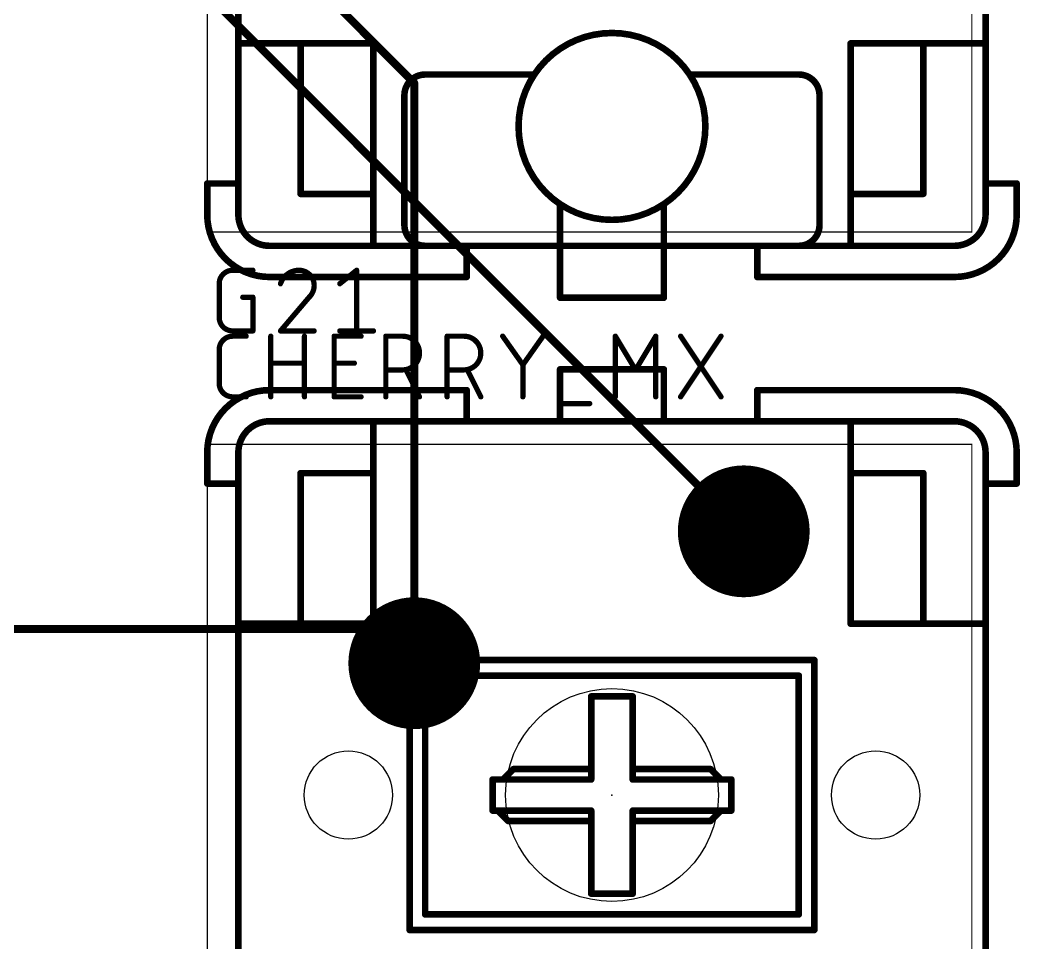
# Model space of a CAD drawing. Extents: x 8 to 150, y -13 to 106.
# Drawn here: x 68.6 to 87.87, y 8.58 to 26.36 of the extents above; entities that cross this region are included whole.
import ezdxf

# ---------------------------------------------------------------- set-up
doc = ezdxf.new("R2010")
doc.units = 0
for name, color, linetype in [('1', 22, 'CONTINUOUS'), ('16', 175, 'CONTINUOUS'), ('17', 82, 'CONTINUOUS'), ('20', 30, 'CONTINUOUS'), ('21', 253, 'CONTINUOUS'), ('23', 7, 'CONTINUOUS'), ('25', 253, 'CONTINUOUS'), ('49', 253, 'CONTINUOUS'), ('51', 253, 'CONTINUOUS')]:
    doc.layers.add(name, color=color, linetype=linetype)

# ---------------------------------------------------------------- blocks, each defined once
blk = doc.blocks.new('ROUNDP')
at = {"const_width": 0.5}
blk.add_lwpolyline([(0, -0.25, 1), (0, 0.25, 1), (0, -0.25)], format="xyb", dxfattribs=at)

msp = doc.modelspace()

# ---------------------------------------------------------------- linework, layer by layer
at = {"layer": '1', "const_width": 0.1524}
for points in [[(82.55, 16.51), (70.7136, 28.3464)], [(75.5904, 14.6304), (54.5592, 14.6304)], [(76.2, 14.0208), (75.5904, 14.6304)], [(76.2, 14.0208), (76.2, 13.97)]]:
    msp.add_lwpolyline(points, dxfattribs=at)
at = {"layer": '1', "const_width": 0.0762}
for points in [[(82.5231, 16.4831, 1), (82.5769, 16.5369)], [(75.6173, 14.6573, 1), (75.5635, 14.6035)], [(75.5904, 14.5923, 1), (75.5904, 14.6685)], [(76.2381, 14.0208, 1), (76.1619, 14.0208)], [(76.1731, 13.9939, 1), (76.2269, 14.0477)], [(76.1619, 13.97, 1), (76.2381, 13.97)]]:
    msp.add_lwpolyline(points, format="xyb", dxfattribs=at)
at = {"layer": '16', "const_width": 0.1524}
for points in [[(72.8472, 28.4988), (76.2, 25.146)], [(76.2, 25.146), (76.2, 13.97)]]:
    msp.add_lwpolyline(points, dxfattribs=at)
at = {"layer": '16', "const_width": 0.0762}
for points in [[(76.2381, 25.146, 1), (76.1619, 25.146)], [(76.1731, 25.1191, 1), (76.2269, 25.1729)], [(76.1619, 13.97, 1), (76.2381, 13.97)]]:
    msp.add_lwpolyline(points, format="xyb", dxfattribs=at)
at = {"layer": '20'}
for centre, radius in [((80.01, 11.43), 2.05), ((74.93, 11.43), 0.85), ((85.09, 11.43), 0.85)]:
    msp.add_circle(centre, radius, dxfattribs=at)
at = {"layer": '21', "const_width": 0.127}
for points in [[(72.81, 23.21), (72.81, 35.21)], [(87.21, 35.21), (87.21, 23.21)], [(72.21, 22.61), (72.21, 23.21)], [(72.81, 23.21), (72.21, 23.21)], [(72.81, 22.61), (72.81, 23.21)], [(87.21, 23.21), (87.21, 22.61)], [(87.21, 23.21), (87.81, 23.21)], [(87.81, 23.21), (87.81, 22.61)], [(77.21, 22.01), (73.41, 22.01)], [(79.01, 22.01), (77.21, 22.01)], [(77.21, 22.01), (77.21, 21.41)], [(81.01, 22.01), (79.01, 22.01)], [(79.01, 22.01), (79.01, 21.01)], [(82.81, 22.01), (81.01, 22.01)], [(81.01, 22.01), (81.01, 21.01)], [(86.61, 22.01), (82.81, 22.01)], [(82.81, 22.01), (82.81, 21.41)], [(77.21, 21.41), (73.41, 21.41)], [(86.61, 21.41), (82.81, 21.41)], [(81.01, 21.01), (79.01, 21.01)], [(79.01, 19.63), (79.01, 18.63)], [(81.01, 19.63), (79.01, 19.63)], [(81.01, 19.63), (81.01, 18.63)], [(73.41, 19.23), (77.21, 19.23)], [(77.21, 19.23), (77.21, 18.63)], [(82.81, 19.23), (86.61, 19.23)], [(82.81, 19.23), (82.81, 18.63)], [(73.41, 18.63), (77.21, 18.63)], [(77.21, 18.63), (79.01, 18.63)], [(79.01, 18.63), (81.01, 18.63)], [(81.01, 18.63), (82.81, 18.63)], [(82.81, 18.63), (86.61, 18.63)], [(72.21, 17.43), (72.21, 18.03)], [(72.81, 17.43), (72.81, 18.03)], [(87.21, 18.03), (87.21, 17.43)], [(87.81, 18.03), (87.81, 17.43)], [(72.81, 17.43), (72.21, 17.43)], [(72.81, 5.43), (72.81, 17.43)], [(87.21, 17.43), (87.21, 5.43)], [(87.21, 17.43), (87.81, 17.43)]]:
    msp.add_lwpolyline(points, dxfattribs=at)
at = {"layer": '21'}
for points, const_width in [([(72.2418, 23.21, 1), (72.1783, 23.21)], 0.0635), ([(72.21, 23.2417, 1), (72.21, 23.1783)], 0.0635), ([(72.8418, 23.21, 1), (72.7782, 23.21)], 0.0635), ([(72.7782, 23.21, 1), (72.8418, 23.21)], 0.0635), ([(72.81, 23.1783, 1), (72.81, 23.2417)], 0.0635), ([(87.2418, 23.21, 1), (87.1783, 23.21)], 0.0635), ([(87.21, 23.2417, 1), (87.21, 23.1783)], 0.0635), ([(87.1783, 23.21, 1), (87.2418, 23.21)], 0.0635), ([(87.8418, 23.21, 1), (87.7782, 23.21)], 0.0635), ([(87.81, 23.1783, 1), (87.81, 23.2417)], 0.0635), ([(72.21, 22.61, 0.4142), (73.41, 21.41)], 0.127), ([(72.2418, 22.61, 1), (72.1783, 22.61)], 0.0635), ([(72.1783, 22.61, 1), (72.2418, 22.61)], 0.0635), ([(72.8418, 22.61, 1), (72.7782, 22.61)], 0.0635), ([(72.7782, 22.61, 1), (72.8418, 22.61)], 0.0635), ([(72.81, 22.61, 0.4142), (73.41, 22.01)], 0.127), ([(86.61, 21.41, 0.4142), (87.81, 22.61)], 0.127), ([(86.61, 22.01, 0.4142), (87.21, 22.61)], 0.127), ([(87.2418, 22.61, 1), (87.1783, 22.61)], 0.0635), ([(87.1783, 22.61, 1), (87.2418, 22.61)], 0.0635), ([(87.8418, 22.61, 1), (87.7782, 22.61)], 0.0635), ([(87.7782, 22.61, 1), (87.8418, 22.61)], 0.0635), ([(73.41, 22.0418, 1), (73.41, 21.9783)], 0.0635), ([(73.41, 21.9783, 1), (73.41, 22.0418)], 0.0635), ([(77.21, 22.0418, 1), (77.21, 21.9783)], 0.0635), ([(77.2418, 22.01, 1), (77.1783, 22.01)], 0.0635), ([(77.21, 21.9783, 1), (77.21, 22.0418)], 0.0635), ([(79.01, 22.0418, 1), (79.01, 21.9783)], 0.0635), ([(79.0418, 22.01, 1), (78.9783, 22.01)], 0.0635), ([(79.01, 21.9783, 1), (79.01, 22.0418)], 0.0635), ([(81.01, 22.0418, 1), (81.01, 21.9783)], 0.0635), ([(81.0418, 22.01, 1), (80.9783, 22.01)], 0.0635), ([(81.01, 21.9783, 1), (81.01, 22.0418)], 0.0635), ([(82.8418, 22.01, 1), (82.7782, 22.01)], 0.0635), ([(82.81, 22.0418, 1), (82.81, 21.9783)], 0.0635), ([(82.81, 21.9783, 1), (82.81, 22.0418)], 0.0635), ([(86.61, 22.0418, 1), (86.61, 21.9783)], 0.0635), ([(86.61, 21.9783, 1), (86.61, 22.0418)], 0.0635), ([(73.41, 21.4417, 1), (73.41, 21.3783)], 0.0635), ([(73.41, 21.3783, 1), (73.41, 21.4417)], 0.0635), ([(77.1783, 21.41, 1), (77.2418, 21.41)], 0.0635), ([(77.21, 21.3783, 1), (77.21, 21.4417)], 0.0635), ([(82.7782, 21.41, 1), (82.8418, 21.41)], 0.0635), ([(82.81, 21.4417, 1), (82.81, 21.3783)], 0.0635), ([(86.61, 21.4417, 1), (86.61, 21.3783)], 0.0635), ([(86.61, 21.3783, 1), (86.61, 21.4417)], 0.0635), ([(79.01, 21.0418, 1), (79.01, 20.9783)], 0.0635), ([(78.9783, 21.01, 1), (79.0418, 21.01)], 0.0635), ([(80.9783, 21.01, 1), (81.0418, 21.01)], 0.0635), ([(81.01, 20.9783, 1), (81.01, 21.0418)], 0.0635), ([(79.01, 19.6618, 1), (79.01, 19.5983)], 0.0635), ([(79.0418, 19.63, 1), (78.9783, 19.63)], 0.0635), ([(81.0418, 19.63, 1), (80.9783, 19.63)], 0.0635), ([(81.01, 19.5983, 1), (81.01, 19.6618)], 0.0635), ([(73.41, 19.23, 0.4142), (72.21, 18.03)], 0.127), ([(73.41, 19.2617, 1), (73.41, 19.1983)], 0.0635), ([(73.41, 19.1983, 1), (73.41, 19.2617)], 0.0635), ([(77.2418, 19.23, 1), (77.1783, 19.23)], 0.0635), ([(77.21, 19.1983, 1), (77.21, 19.2617)], 0.0635), ([(82.8418, 19.23, 1), (82.7782, 19.23)], 0.0635), ([(82.81, 19.2617, 1), (82.81, 19.1983)], 0.0635), ([(87.81, 18.03, 0.4142), (86.61, 19.23)], 0.127), ([(86.61, 19.2617, 1), (86.61, 19.1983)], 0.0635), ([(86.61, 19.1983, 1), (86.61, 19.2617)], 0.0635), ([(73.41, 18.63, 0.4142), (72.81, 18.03)], 0.127), ([(73.41, 18.6618, 1), (73.41, 18.5983)], 0.0635), ([(73.41, 18.5983, 1), (73.41, 18.6618)], 0.0635), ([(77.21, 18.6618, 1), (77.21, 18.5983)], 0.0635), ([(77.1783, 18.63, 1), (77.2418, 18.63)], 0.0635), ([(77.21, 18.5983, 1), (77.21, 18.6618)], 0.0635), ([(79.01, 18.6618, 1), (79.01, 18.5983)], 0.0635), ([(78.9783, 18.63, 1), (79.0418, 18.63)], 0.0635), ([(79.01, 18.5983, 1), (79.01, 18.6618)], 0.0635), ([(81.01, 18.6618, 1), (81.01, 18.5983)], 0.0635), ([(80.9783, 18.63, 1), (81.0418, 18.63)], 0.0635), ([(81.01, 18.5983, 1), (81.01, 18.6618)], 0.0635), ([(82.7782, 18.63, 1), (82.8418, 18.63)], 0.0635), ([(82.81, 18.6618, 1), (82.81, 18.5983)], 0.0635), ([(82.81, 18.5983, 1), (82.81, 18.6618)], 0.0635), ([(87.21, 18.03, 0.4142), (86.61, 18.63)], 0.127), ([(86.61, 18.6618, 1), (86.61, 18.5983)], 0.0635), ([(86.61, 18.5983, 1), (86.61, 18.6618)], 0.0635), ([(72.2418, 18.03, 1), (72.1783, 18.03)], 0.0635), ([(72.1783, 18.03, 1), (72.2418, 18.03)], 0.0635), ([(72.8418, 18.03, 1), (72.7782, 18.03)], 0.0635), ([(72.7782, 18.03, 1), (72.8418, 18.03)], 0.0635), ([(87.2418, 18.03, 1), (87.1783, 18.03)], 0.0635), ([(87.1783, 18.03, 1), (87.2418, 18.03)], 0.0635), ([(87.8418, 18.03, 1), (87.7782, 18.03)], 0.0635), ([(87.7782, 18.03, 1), (87.8418, 18.03)], 0.0635), ([(72.21, 17.4617, 1), (72.21, 17.3983)], 0.0635), ([(72.1783, 17.43, 1), (72.2418, 17.43)], 0.0635), ([(72.8418, 17.43, 1), (72.7782, 17.43)], 0.0635), ([(72.7782, 17.43, 1), (72.8418, 17.43)], 0.0635), ([(72.81, 17.3983, 1), (72.81, 17.4617)], 0.0635), ([(87.2418, 17.43, 1), (87.1783, 17.43)], 0.0635), ([(87.21, 17.4617, 1), (87.21, 17.3983)], 0.0635), ([(87.1783, 17.43, 1), (87.2418, 17.43)], 0.0635), ([(87.7782, 17.43, 1), (87.8418, 17.43)], 0.0635), ([(87.81, 17.3983, 1), (87.81, 17.4617)], 0.0635)]:
    msp.add_lwpolyline(points, format="xyb", dxfattribs=dict(at, const_width=const_width))
at = {"layer": '23'}
msp.add_point((80.01, 11.43), dxfattribs=at)
at = {"layer": '25'}
for points, const_width in [([(72.7004, 21.5392, 0.4142), (72.4408, 21.2796)], 0.1016), ([(72.7004, 21.5646, 1), (72.7004, 21.5138)], 0.0508), ([(72.7004, 21.5138, 1), (72.7004, 21.5646)], 0.0508), ([(73.0899, 21.5138, 1), (73.0899, 21.5646)], 0.0508), ([(73.9789, 21.5392, 0.3252), (73.6219, 21.2796)], 0.1016), ([(74.271, 21.2471, 0.4142), (73.9789, 21.5392)], 0.1016), ([(73.9789, 21.5646, 1), (73.9789, 21.5138)], 0.0508), ([(73.9789, 21.5138, 1), (73.9789, 21.5646)], 0.0508), ([(75.1148, 21.5392, 1), (75.064, 21.5392)], 0.0508), ([(75.1053, 21.5194, 1), (75.0736, 21.559)], 0.0508), ([(72.4662, 21.2796, 1), (72.4154, 21.2796)], 0.0508), ([(72.4154, 21.2796, 1), (72.4662, 21.2796)], 0.0508), ([(73.5977, 21.2874, 1), (73.6461, 21.2717)], 0.0508), ([(74.1736, 21.0199, 0.2053), (74.271, 21.2471)], 0.1016), ([(74.2964, 21.2471, 1), (74.2456, 21.2471)], 0.0508), ([(74.2456, 21.2471, 1), (74.2964, 21.2471)], 0.0508), ([(74.749, 21.2994, 1), (74.7808, 21.2597)], 0.0508), ([(72.8952, 21.0453, 1), (72.8952, 20.9945)], 0.0508), ([(73.1153, 21.0199, 1), (73.0645, 21.0199)], 0.0508), ([(73.0899, 20.9945, 1), (73.0899, 21.0453)], 0.0508), ([(74.1561, 21.0383, 1), (74.1912, 21.0015)], 0.0508), ([(74.193, 21.0035, 1), (74.1543, 21.0364)], 0.0508), ([(72.4408, 20.6304, 0.4142), (72.7004, 20.3708)], 0.1016), ([(72.4662, 20.6304, 1), (72.4154, 20.6304)], 0.0508), ([(72.4154, 20.6304, 1), (72.4662, 20.6304)], 0.0508), ([(72.7004, 20.2692, 0.4142), (72.4408, 20.0096)], 0.1016), ([(72.7004, 20.3962, 1), (72.7004, 20.3454)], 0.0508), ([(72.7004, 20.2946, 1), (72.7004, 20.2438)], 0.0508), ([(72.7004, 20.3454, 1), (72.7004, 20.3962)], 0.0508), ([(72.7004, 20.2438, 1), (72.7004, 20.2946)], 0.0508), ([(72.9601, 20.2438, 1), (72.9601, 20.2946)], 0.0508), ([(73.0645, 20.3708, 1), (73.1153, 20.3708)], 0.0508), ([(73.0899, 20.3454, 1), (73.0899, 20.3962)], 0.0508), ([(73.4601, 20.2692, 1), (73.4093, 20.2692)], 0.0508), ([(73.6025, 20.3873, 1), (73.6413, 20.3543)], 0.0508), ([(73.6219, 20.3962, 1), (73.6219, 20.3454)], 0.0508), ([(74.1092, 20.2692, 1), (74.0584, 20.2692)], 0.0508), ([(74.271, 20.3454, 1), (74.271, 20.3962)], 0.0508), ([(74.6816, 20.2692, 1), (74.6308, 20.2692)], 0.0508), ([(74.6562, 20.2946, 1), (74.6562, 20.2438)], 0.0508), ([(74.7649, 20.3962, 1), (74.7649, 20.3454)], 0.0508), ([(75.064, 20.3708, 1), (75.1148, 20.3708)], 0.0508), ([(75.1755, 20.2438, 1), (75.1755, 20.2946)], 0.0508), ([(75.414, 20.3454, 1), (75.414, 20.3962)], 0.0508), ([(75.6773, 20.2692, 1), (75.6265, 20.2692)], 0.0508), ([(75.6519, 20.2946, 1), (75.6519, 20.2438)], 0.0508), ([(75.9764, 19.6201, 1), (75.9764, 20.2692)], 0.1016), ([(75.9764, 20.2946, 1), (75.9764, 20.2438)], 0.0508), ([(75.9764, 20.2438, 1), (75.9764, 20.2946)], 0.0508), ([(76.8584, 20.2692, 1), (76.8076, 20.2692)], 0.0508), ([(76.833, 20.2946, 1), (76.833, 20.2438)], 0.0508), ([(77.1575, 19.6201, 1), (77.1575, 20.2692)], 0.1016), ([(77.1575, 20.2946, 1), (77.1575, 20.2438)], 0.0508), ([(77.1575, 20.2438, 1), (77.1575, 20.2946)], 0.0508), ([(77.9245, 20.2838, 1), (77.8829, 20.2546)], 0.0508), ([(78.7034, 20.2546, 1), (78.6619, 20.2838)], 0.0508), ([(80.1008, 20.2692, 1), (80.05, 20.2692)], 0.0508), ([(80.0972, 20.2823, 1), (80.0536, 20.2561)], 0.0508), ([(80.8797, 20.2692, 1), (80.8289, 20.2692)], 0.0508), ([(80.8761, 20.2561, 1), (80.8326, 20.2823)], 0.0508), ([(81.3538, 20.2833, 1), (81.3116, 20.2551)], 0.0508), ([(82.1328, 20.2551, 1), (82.0905, 20.2833)], 0.0508), ([(72.4662, 20.0096, 1), (72.4154, 20.0096)], 0.0508), ([(72.4154, 20.0096, 1), (72.4662, 20.0096)], 0.0508), ([(73.4347, 19.7753, 1), (73.4347, 19.7245)], 0.0508), ([(74.0838, 19.7245, 1), (74.0838, 19.7753)], 0.0508), ([(74.6562, 19.7753, 1), (74.6562, 19.7245)], 0.0508), ([(75.0456, 19.7245, 1), (75.0456, 19.7753)], 0.0508), ([(75.6519, 19.6455, 1), (75.6519, 19.5947)], 0.0508), ([(75.9764, 19.6455, 1), (75.9764, 19.5947)], 0.0508), ([(75.9764, 19.5947, 1), (75.9764, 19.6455)], 0.0508), ([(76.0641, 19.6314, 1), (76.0186, 19.6087)], 0.0508), ([(76.833, 19.6455, 1), (76.833, 19.5947)], 0.0508), ([(77.1575, 19.6455, 1), (77.1575, 19.5947)], 0.0508), ([(77.1575, 19.5947, 1), (77.1575, 19.6455)], 0.0508), ([(77.2452, 19.6314, 1), (77.1997, 19.6087)], 0.0508), ([(78.2724, 19.7321, 1), (78.3139, 19.7028)], 0.0508), ([(78.3186, 19.7175, 1), (78.2678, 19.7175)], 0.0508), ([(78.2724, 19.7028, 1), (78.3139, 19.7321)], 0.0508), ([(80.4431, 19.6332, 1), (80.4866, 19.607)], 0.0508), ([(80.4431, 19.607, 1), (80.4866, 19.6332)], 0.0508), ([(72.4408, 19.3604, 0.4142), (72.7004, 19.1008)], 0.1016), ([(72.4662, 19.3604, 1), (72.4154, 19.3604)], 0.0508), ([(72.4154, 19.3604, 1), (72.4662, 19.3604)], 0.0508), ([(72.7004, 19.1262, 1), (72.7004, 19.0754)], 0.0508), ([(72.7004, 19.0754, 1), (72.7004, 19.1262)], 0.0508), ([(72.9601, 19.0754, 1), (72.9601, 19.1262)], 0.0508), ([(73.4093, 19.1008, 1), (73.4601, 19.1008)], 0.0508), ([(74.0584, 19.1008, 1), (74.1092, 19.1008)], 0.0508), ([(74.6562, 19.1262, 1), (74.6562, 19.0754)], 0.0508), ([(74.6308, 19.1008, 1), (74.6816, 19.1008)], 0.0508), ([(75.1755, 19.0754, 1), (75.1755, 19.1262)], 0.0508), ([(75.6265, 19.1008, 1), (75.6773, 19.1008)], 0.0508), ([(76.2783, 19.0894, 1), (76.3237, 19.1122)], 0.0508), ([(76.8076, 19.1008, 1), (76.8584, 19.1008)], 0.0508), ([(77.4594, 19.0894, 1), (77.5048, 19.1122)], 0.0508), ([(78.2678, 19.1008, 1), (78.3186, 19.1008)], 0.0508), ([(80.05, 19.1008, 1), (80.1008, 19.1008)], 0.0508), ([(80.8289, 19.1008, 1), (80.8797, 19.1008)], 0.0508), ([(81.3116, 19.1149, 1), (81.3538, 19.0867)], 0.0508), ([(82.0905, 19.0867, 1), (82.1328, 19.1149)], 0.0508), ([(79.0622, 18.9964, 1), (79.0622, 18.9456)], 0.0508), ([(79.5815, 18.9456, 1), (79.5815, 18.9964)], 0.0508)]:
    msp.add_lwpolyline(points, format="xyb", dxfattribs=dict(at, const_width=const_width))
at = {"layer": '25', "const_width": 0.1016}
for points in [[(72.7004, 21.5392), (73.0899, 21.5392)], [(74.7649, 21.2796), (75.0894, 21.5392)], [(75.0894, 21.5392), (75.0894, 20.3708)], [(72.4408, 20.6304), (72.4408, 21.2796)], [(72.8952, 21.0199), (73.0899, 21.0199)], [(73.0899, 21.0199), (73.0899, 20.3708)], [(74.1736, 21.0199), (73.6219, 20.3708)], [(73.0899, 20.3708), (72.7004, 20.3708)], [(72.7004, 20.2692), (72.9601, 20.2692)], [(73.4347, 19.1008), (73.4347, 20.2692)], [(73.6219, 20.3708), (74.271, 20.3708)], [(74.0838, 20.2692), (74.0838, 19.1008)], [(74.6562, 19.1008), (74.6562, 20.2692)], [(74.6562, 20.2692), (75.1755, 20.2692)], [(74.7649, 20.3708), (75.414, 20.3708)], [(75.6519, 19.1008), (75.6519, 20.2692)], [(75.6519, 20.2692), (75.9764, 20.2692)], [(76.833, 19.1008), (76.833, 20.2692)], [(76.833, 20.2692), (77.1575, 20.2692)], [(77.9037, 20.2692), (78.2932, 19.7175)], [(78.2932, 19.7175), (78.6826, 20.2692)], [(80.0754, 19.1008), (80.0754, 20.2692)], [(80.0754, 20.2692), (80.4649, 19.6201)], [(80.4649, 19.6201), (80.8543, 20.2692)], [(80.8543, 20.2692), (80.8543, 19.1008)], [(81.3327, 19.1008), (82.1116, 20.2692)], [(81.3327, 20.2692), (82.1116, 19.1008)], [(72.4408, 19.3604), (72.4408, 20.0096)], [(73.4347, 19.7499), (74.0838, 19.7499)], [(74.6562, 19.7499), (75.0456, 19.7499)], [(75.9764, 19.6201), (75.6519, 19.6201)], [(76.301, 19.1008), (76.0413, 19.6201)], [(77.1575, 19.6201), (76.833, 19.6201)], [(77.4821, 19.1008), (77.2224, 19.6201)], [(78.2932, 19.1008), (78.2932, 19.7175)], [(72.9601, 19.1008), (72.7004, 19.1008)], [(75.1755, 19.1008), (74.6562, 19.1008)], [(79.0622, 18.971), (79.5815, 18.971)]]:
    msp.add_lwpolyline(points, dxfattribs=at)
at = {"layer": '49', "const_width": 0.025}
for points in [[(86.9455, 22.2758), (86.9455, 37.0078)], [(72.2135, 33.7989), (72.2135, 22.2758)], [(72.2135, 22.2758), (86.9455, 22.2758)], [(86.9455, 18.1864), (72.2135, 18.1864)], [(72.2135, 18.1864), (72.2135, 3.4544)], [(86.9455, 3.4544), (86.9455, 18.1864)]]:
    msp.add_lwpolyline(points, dxfattribs=at)
at = {"layer": '49', "const_width": 0.0125}
for points in [[(72.2135, 22.2821, 1), (72.2135, 22.2695)], [(72.2072, 22.2758, 1), (72.2197, 22.2758)], [(86.9392, 22.2758, 1), (86.9517, 22.2758)], [(86.9455, 22.2695, 1), (86.9455, 22.2821)], [(72.2135, 18.1927, 1), (72.2135, 18.1802)], [(72.2197, 18.1864, 1), (72.2072, 18.1864)], [(86.9517, 18.1864, 1), (86.9392, 18.1864)], [(86.9455, 18.1802, 1), (86.9455, 18.1927)]]:
    msp.add_lwpolyline(points, format="xyb", dxfattribs=at)
at = {"layer": '51'}
for points, const_width in [([(80.01, 26.11, 1), (80.01, 22.51)], 0.127), ([(80.01, 26.1418, 1), (80.01, 26.0783)], 0.0635), ([(80.01, 22.51, 1), (80.01, 26.11)], 0.127), ([(80.01, 26.0783, 1), (80.01, 26.1418)], 0.0635), ([(72.81, 25.9417, 1), (72.81, 25.8783)], 0.0635), ([(74.0418, 25.91, 1), (73.9783, 25.91)], 0.0635), ([(74.01, 25.9417, 1), (74.01, 25.8783)], 0.0635), ([(74.01, 25.8783, 1), (74.01, 25.9417)], 0.0635), ([(75.4417, 25.91, 1), (75.3782, 25.91)], 0.0635), ([(75.41, 25.8783, 1), (75.41, 25.9417)], 0.0635), ([(84.6418, 25.91, 1), (84.5782, 25.91)], 0.0635), ([(84.61, 25.9417, 1), (84.61, 25.8783)], 0.0635), ([(86.0418, 25.91, 1), (85.9783, 25.91)], 0.0635), ([(86.01, 25.9417, 1), (86.01, 25.8783)], 0.0635), ([(86.01, 25.8783, 1), (86.01, 25.9417)], 0.0635), ([(87.21, 25.8783, 1), (87.21, 25.9417)], 0.0635), ([(76.41, 25.31, 0.4142), (76.01, 24.91)], 0.127), ([(76.41, 25.3418, 1), (76.41, 25.2783)], 0.0635), ([(76.41, 25.2783, 1), (76.41, 25.3418)], 0.0635), ([(78.51, 25.2783, 1), (78.51, 25.3418)], 0.0635), ([(81.51, 25.3418, 1), (81.51, 25.2783)], 0.0635), ([(84.01, 24.91, 0.4142), (83.61, 25.31)], 0.127), ([(83.61, 25.3418, 1), (83.61, 25.2783)], 0.0635), ([(83.61, 25.2783, 1), (83.61, 25.3418)], 0.0635), ([(76.0418, 24.91, 1), (75.9783, 24.91)], 0.0635), ([(75.9783, 24.91, 1), (76.0418, 24.91)], 0.0635), ([(84.0418, 24.91, 1), (83.9783, 24.91)], 0.0635), ([(83.9783, 24.91, 1), (84.0418, 24.91)], 0.0635), ([(74.01, 23.0418, 1), (74.01, 22.9783)], 0.0635), ([(73.9783, 23.01, 1), (74.0418, 23.01)], 0.0635), ([(75.4417, 23.01, 1), (75.3782, 23.01)], 0.0635), ([(75.3782, 23.01, 1), (75.4417, 23.01)], 0.0635), ([(75.41, 22.9783, 1), (75.41, 23.0418)], 0.0635), ([(84.6418, 23.01, 1), (84.5782, 23.01)], 0.0635), ([(84.5782, 23.01, 1), (84.6418, 23.01)], 0.0635), ([(84.61, 23.0418, 1), (84.61, 22.9783)], 0.0635), ([(85.9783, 23.01, 1), (86.0418, 23.01)], 0.0635), ([(86.01, 22.9783, 1), (86.01, 23.0418)], 0.0635), ([(79.0418, 22.81, 1), (78.9783, 22.81)], 0.0635), ([(81.0418, 22.81, 1), (80.9783, 22.81)], 0.0635), ([(80.01, 22.5418, 1), (80.01, 22.4783)], 0.0635), ([(80.01, 22.4783, 1), (80.01, 22.5418)], 0.0635), ([(76.01, 22.41, 0.4142), (76.41, 22.01)], 0.127), ([(76.0418, 22.41, 1), (75.9783, 22.41)], 0.0635), ([(75.9783, 22.41, 1), (76.0418, 22.41)], 0.0635), ([(83.61, 22.01, 0.4142), (84.01, 22.41)], 0.127), ([(84.0418, 22.41, 1), (83.9783, 22.41)], 0.0635), ([(83.9783, 22.41, 1), (84.0418, 22.41)], 0.0635), ([(75.3782, 22.01, 1), (75.4417, 22.01)], 0.0635), ([(76.41, 21.9783, 1), (76.41, 22.0418)], 0.0635), ([(78.9783, 22.01, 1), (79.0418, 22.01)], 0.0635), ([(80.9783, 22.01, 1), (81.0418, 22.01)], 0.0635), ([(83.61, 22.0418, 1), (83.61, 21.9783)], 0.0635), ([(84.5782, 22.01, 1), (84.6418, 22.01)], 0.0635), ([(75.4417, 18.63, 1), (75.3782, 18.63)], 0.0635), ([(84.6418, 18.63, 1), (84.5782, 18.63)], 0.0635), ([(74.01, 17.6618, 1), (74.01, 17.5983)], 0.0635), ([(74.0418, 17.63, 1), (73.9783, 17.63)], 0.0635), ([(75.4417, 17.63, 1), (75.3782, 17.63)], 0.0635), ([(75.3782, 17.63, 1), (75.4417, 17.63)], 0.0635), ([(75.41, 17.5983, 1), (75.41, 17.6618)], 0.0635), ([(84.6418, 17.63, 1), (84.5782, 17.63)], 0.0635), ([(84.5782, 17.63, 1), (84.6418, 17.63)], 0.0635), ([(84.61, 17.6618, 1), (84.61, 17.5983)], 0.0635), ([(86.0418, 17.63, 1), (85.9783, 17.63)], 0.0635), ([(86.01, 17.5983, 1), (86.01, 17.6618)], 0.0635), ([(72.81, 14.7618, 1), (72.81, 14.6982)], 0.0635), ([(74.01, 14.7618, 1), (74.01, 14.6982)], 0.0635), ([(73.9783, 14.73, 1), (74.0418, 14.73)], 0.0635), ([(74.01, 14.6982, 1), (74.01, 14.7618)], 0.0635), ([(75.3782, 14.73, 1), (75.4417, 14.73)], 0.0635), ([(75.41, 14.6982, 1), (75.41, 14.7618)], 0.0635), ([(84.61, 14.7618, 1), (84.61, 14.6982)], 0.0635), ([(84.5782, 14.73, 1), (84.6418, 14.73)], 0.0635), ([(86.01, 14.7618, 1), (86.01, 14.6982)], 0.0635), ([(85.9783, 14.73, 1), (86.0418, 14.73)], 0.0635), ([(86.01, 14.6982, 1), (86.01, 14.7618)], 0.0635), ([(87.21, 14.6982, 1), (87.21, 14.7618)], 0.0635), ([(76.1418, 14.03, 1), (76.0782, 14.03)], 0.0635), ([(76.11, 14.0618, 1), (76.11, 13.9983)], 0.0635), ([(83.9418, 14.03, 1), (83.8783, 14.03)], 0.0635), ([(83.91, 13.9983, 1), (83.91, 14.0618)], 0.0635), ([(76.41, 13.7618, 1), (76.41, 13.6982)], 0.0635), ([(76.4417, 13.73, 1), (76.3782, 13.73)], 0.0635), ([(83.6418, 13.73, 1), (83.5782, 13.73)], 0.0635), ([(83.61, 13.6982, 1), (83.61, 13.7618)], 0.0635), ([(79.6418, 13.33, 1), (79.5782, 13.33)], 0.0635), ([(79.61, 13.3618, 1), (79.61, 13.2982)], 0.0635), ([(80.4418, 13.33, 1), (80.3783, 13.33)], 0.0635), ([(80.41, 13.2982, 1), (80.41, 13.3618)], 0.0635), ([(78.11, 11.9618, 1), (78.11, 11.8982)], 0.0635), ([(78.1325, 11.9075, 1), (78.0875, 11.9525)], 0.0635), ([(79.6418, 11.93, 1), (79.5782, 11.93)], 0.0635), ([(79.5782, 11.93, 1), (79.6418, 11.93)], 0.0635), ([(79.61, 11.8982, 1), (79.61, 11.9618)], 0.0635), ([(80.41, 11.9618, 1), (80.41, 11.8982)], 0.0635), ([(80.4418, 11.93, 1), (80.3783, 11.93)], 0.0635), ([(80.3783, 11.93, 1), (80.4418, 11.93)], 0.0635), ([(81.9325, 11.9525, 1), (81.8875, 11.9075)], 0.0635), ([(81.91, 11.8982, 1), (81.91, 11.9618)], 0.0635), ([(77.71, 11.7618, 1), (77.71, 11.6982)], 0.0635), ([(77.7418, 11.73, 1), (77.6783, 11.73)], 0.0635), ([(77.91, 11.7618, 1), (77.91, 11.6982)], 0.0635), ([(77.8875, 11.7525, 1), (77.9325, 11.7075)], 0.0635), ([(77.91, 11.6982, 1), (77.91, 11.7618)], 0.0635), ([(79.5782, 11.73, 1), (79.6418, 11.73)], 0.0635), ([(79.61, 11.6982, 1), (79.61, 11.7618)], 0.0635), ([(80.41, 11.7618, 1), (80.41, 11.6982)], 0.0635), ([(80.3783, 11.73, 1), (80.4418, 11.73)], 0.0635), ([(82.11, 11.7618, 1), (82.11, 11.6982)], 0.0635), ([(82.0875, 11.7075, 1), (82.1325, 11.7525)], 0.0635), ([(82.11, 11.6982, 1), (82.11, 11.7618)], 0.0635), ([(82.3418, 11.73, 1), (82.2782, 11.73)], 0.0635), ([(82.31, 11.6982, 1), (82.31, 11.7618)], 0.0635), ([(77.71, 11.1618, 1), (77.71, 11.0983)], 0.0635), ([(77.8325, 11.1525, 1), (77.7875, 11.1075)], 0.0635), ([(77.81, 11.1618, 1), (77.81, 11.0983)], 0.0635), ([(77.81, 11.0983, 1), (77.81, 11.1618)], 0.0635), ([(79.6418, 11.13, 1), (79.5782, 11.13)], 0.0635), ([(79.61, 11.0983, 1), (79.61, 11.1618)], 0.0635), ([(80.41, 11.1618, 1), (80.41, 11.0983)], 0.0635), ([(80.4418, 11.13, 1), (80.3783, 11.13)], 0.0635), ([(82.11, 11.1618, 1), (82.11, 11.0983)], 0.0635), ([(82.1325, 11.1075, 1), (82.0875, 11.1525)], 0.0635), ([(82.11, 11.0983, 1), (82.11, 11.1618)], 0.0635), ([(82.31, 11.0983, 1), (82.31, 11.1618)], 0.0635), ([(77.6783, 11.13, 1), (77.7418, 11.13)], 0.0635), ([(78.01, 10.9618, 1), (78.01, 10.8982)], 0.0635), ([(79.6418, 10.93, 1), (79.5782, 10.93)], 0.0635), ([(79.61, 10.8982, 1), (79.61, 10.9618)], 0.0635), ([(80.41, 10.9618, 1), (80.41, 10.8982)], 0.0635), ([(80.4418, 10.93, 1), (80.3783, 10.93)], 0.0635), ([(81.91, 10.8982, 1), (81.91, 10.9618)], 0.0635), ([(82.2782, 11.13, 1), (82.3418, 11.13)], 0.0635), ([(77.9875, 10.9075, 1), (78.0325, 10.9525)], 0.0635), ([(79.5782, 10.93, 1), (79.6418, 10.93)], 0.0635), ([(80.3783, 10.93, 1), (80.4418, 10.93)], 0.0635), ([(81.8875, 10.9525, 1), (81.9325, 10.9075)], 0.0635), ([(79.5782, 9.53, 1), (79.6418, 9.53)], 0.0635), ([(79.61, 9.5618, 1), (79.61, 9.4983)], 0.0635), ([(80.3783, 9.53, 1), (80.4418, 9.53)], 0.0635), ([(80.41, 9.4983, 1), (80.41, 9.5618)], 0.0635), ([(76.41, 9.1618, 1), (76.41, 9.0983)], 0.0635), ([(76.3782, 9.13, 1), (76.4417, 9.13)], 0.0635), ([(83.5782, 9.13, 1), (83.6418, 9.13)], 0.0635), ([(83.61, 9.0983, 1), (83.61, 9.1618)], 0.0635), ([(76.11, 8.8618, 1), (76.11, 8.7982)], 0.0635), ([(83.91, 8.7982, 1), (83.91, 8.8618)], 0.0635), ([(76.0782, 8.83, 1), (76.1418, 8.83)], 0.0635), ([(83.8783, 8.83, 1), (83.9418, 8.83)], 0.0635)]:
    msp.add_lwpolyline(points, format="xyb", dxfattribs=dict(at, const_width=const_width))
at = {"layer": '51', "const_width": 0.127}
for points in [[(72.81, 25.91), (74.01, 25.91)], [(74.01, 25.91), (75.41, 25.91)], [(74.01, 23.01), (74.01, 25.91)], [(75.41, 23.01), (75.41, 25.91)], [(84.61, 25.91), (86.01, 25.91)], [(84.61, 23.01), (84.61, 25.91)], [(86.01, 25.91), (87.21, 25.91)], [(86.01, 23.01), (86.01, 25.91)], [(78.51, 25.31), (76.41, 25.31)], [(83.61, 25.31), (81.51, 25.31)], [(76.01, 24.91), (76.01, 22.41)], [(84.01, 24.91), (84.01, 22.41)], [(74.01, 23.01), (75.41, 23.01)], [(75.41, 22.01), (75.41, 23.01)], [(84.61, 22.01), (84.61, 23.01)], [(84.61, 23.01), (86.01, 23.01)], [(79.01, 22.01), (79.01, 22.81)], [(81.01, 22.81), (81.01, 22.01)], [(75.41, 17.63), (75.41, 18.63)], [(84.61, 17.63), (84.61, 18.63)], [(74.01, 14.73), (74.01, 17.63)], [(74.01, 17.63), (75.41, 17.63)], [(75.41, 14.73), (75.41, 17.63)], [(84.61, 14.73), (84.61, 17.63)], [(84.61, 17.63), (86.01, 17.63)], [(86.01, 14.73), (86.01, 17.63)], [(72.81, 14.73), (74.01, 14.73)], [(74.01, 14.73), (75.41, 14.73)], [(84.61, 14.73), (86.01, 14.73)], [(86.01, 14.73), (87.21, 14.73)], [(76.11, 14.03), (83.91, 14.03)], [(76.11, 8.83), (76.11, 14.03)], [(83.91, 14.03), (83.91, 8.83)], [(76.41, 9.13), (76.41, 13.73)], [(76.41, 13.73), (83.61, 13.73)], [(83.61, 13.73), (83.61, 9.13)], [(79.61, 11.93), (79.61, 13.33)], [(79.61, 13.33), (80.41, 13.33)], [(80.41, 13.33), (80.41, 11.93)], [(77.91, 11.73), (78.11, 11.93)], [(78.11, 11.93), (79.61, 11.93)], [(79.61, 11.73), (79.61, 11.93)], [(80.41, 11.93), (80.41, 11.73)], [(80.41, 11.93), (81.91, 11.93)], [(82.11, 11.73), (81.91, 11.93)], [(77.71, 11.13), (77.71, 11.73)], [(77.71, 11.73), (77.91, 11.73)], [(77.91, 11.73), (79.61, 11.73)], [(80.41, 11.73), (82.11, 11.73)], [(82.11, 11.73), (82.31, 11.73)], [(82.31, 11.73), (82.31, 11.13)], [(77.71, 11.13), (77.81, 11.13)], [(79.61, 11.13), (77.81, 11.13)], [(77.81, 11.13), (78.01, 10.93)], [(79.61, 10.93), (79.61, 11.13)], [(82.11, 11.13), (80.41, 11.13)], [(80.41, 11.13), (80.41, 10.93)], [(81.91, 10.93), (82.11, 11.13)], [(82.31, 11.13), (82.11, 11.13)], [(78.01, 10.93), (79.61, 10.93)], [(79.61, 9.53), (79.61, 10.93)], [(80.41, 10.93), (80.41, 9.53)], [(80.41, 10.93), (81.91, 10.93)], [(80.41, 9.53), (79.61, 9.53)], [(83.61, 9.13), (76.41, 9.13)], [(83.91, 8.83), (76.11, 8.83)]]:
    msp.add_lwpolyline(points, dxfattribs=at)

# ---------------------------------------------------------------- block references
at = {"layer": '17', "xscale": 2.54, "yscale": 2.54}
for p in [(82.55, 16.51), (82.55, 16.51), (76.2, 13.97), (76.2, 13.97)]:
    msp.add_blockref('ROUNDP', p, dxfattribs=at)

doc.saveas('drawing.dxf')
